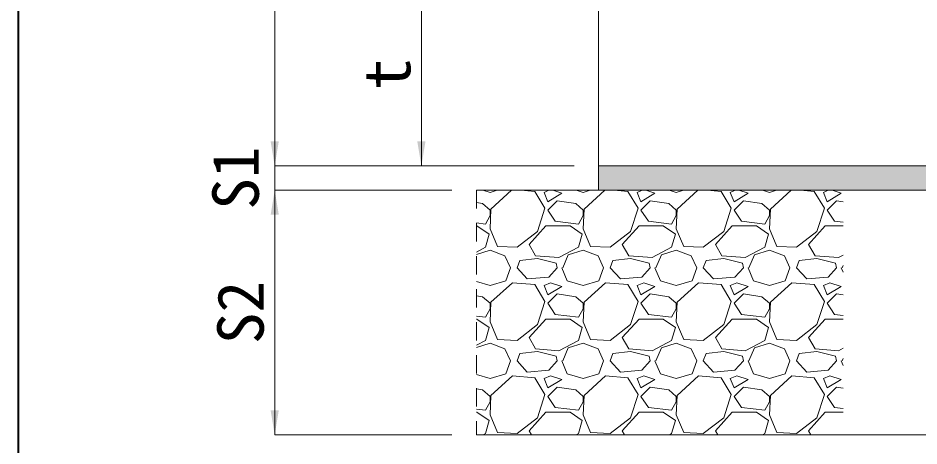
# Model space of a CAD drawing. Units: millimetres at full size; details may follow other scales. Extents: x 77366 to 106166, y -28085 to 6898.
# Drawn here: x 84466 to 85203, y -11146 to -10796 of the extents above; entities that cross this region are included whole.
import ezdxf
from ezdxf.enums import TextEntityAlignment as Align

# ---------------------------------------------------------------- set-up
doc = ezdxf.new("R2010")
doc.units = ezdxf.units.MM
doc.header["$LTSCALE"] = 50
doc.linetypes.add('USER1', pattern=[0.54, 0.3, -0.24])
doc.linetypes.add('USER2', pattern=[1.2, 0.8, -0.4])
doc.layers.add('モルタル', color=7, linetype='Continuous')
for name, color, linetype, lineweight in [('受枠', 3, 'USER2', 9), ('図枠', 7, 'Continuous', 5), ('基礎', 7, 'Continuous', 5), ('寸法線', 7, 'Continuous', 13), ('本体', 2, 'Continuous', 20)]:
    doc.layers.add(name, color=color, linetype=linetype, lineweight=lineweight)
doc.styles.add('ＭＳ ゴシック', font='')
doc.styles.get('ＭＳ ゴシック').set_extended_font_data('MS Gothic')

# ---------------------------------------------------------------- blocks, each defined once
blk = doc.blocks.new('filled_arrow')
at = {"color": 0, "linetype": 'Continuous', "lineweight": -2}
blk.add_solid([(7.5, 1.25), (0, 0), (7.5, -1.25)], dxfattribs=at)

msp = doc.modelspace()

# ---------------------------------------------------------------- hatches: boundary and pattern name
at = {"layer": 'モルタル'}
msp.add_hatch(color=256, dxfattribs=at).paths.add_polyline_path([(86040.8, -10936.94), (86040.8, -10916.94), (84940.8, -10916.94), (84940.8, -10936.94)])

# ---------------------------------------------------------------- linework, layer by layer
at = {"layer": '受枠', "linetype": 'USER1'}
msp.add_line((84840.8, -10936.94), (84840.8, -11136.94), dxfattribs=at)
at = {"layer": '図枠', "lineweight": 40}
msp.add_line((84465.8, -8465.36), (84465.8, -14005.36), dxfattribs=at)
at = {"layer": '基礎', "color": 3, "lineweight": 20}
for p, q in [((84840.8, -10936.94), (86140.8, -10936.94)), ((84840.8, -11136.94), (86140.8, -11136.94))]:
    msp.add_line(p, q, dxfattribs=at)
at = {"layer": '基礎'}
for p, q in [((84846.17, -10936.94), (84851.95, -10938.64)), ((84851.95, -10938.64), (84857.73, -10936.94)), ((84869.6, -10936.94), (84852.71, -10952.35)), ((84888.53, -10937.88), (84877.27, -10936.94)), ((84896.91, -10951.59), (84888.53, -10937.88)), ((84900.11, -10936.94), (84896.15, -10938.64)), ((84910.62, -10939.4), (84903.24, -10936.94)), ((84922.37, -10936.94), (84928.15, -10938.64)), ((84928.15, -10938.64), (84933.93, -10936.94)), ((84945.8, -10936.94), (84928.91, -10952.35)), ((84964.73, -10937.88), (84953.47, -10936.94)), ((84973.11, -10951.59), (84964.73, -10937.88)), ((84976.31, -10936.94), (84972.35, -10938.64)), ((84986.82, -10939.4), (84979.44, -10936.94)), ((84998.57, -10936.94), (85004.35, -10938.64)), ((85004.35, -10938.64), (85010.13, -10936.94)), ((85022, -10936.94), (85005.11, -10952.35)), ((85040.93, -10937.88), (85029.67, -10936.94)), ((85049.31, -10951.59), (85040.93, -10937.88)), ((85052.51, -10936.94), (85048.55, -10938.64)), ((85063.02, -10939.4), (85055.64, -10936.94)), ((85074.77, -10936.94), (85080.55, -10938.64)), ((85080.55, -10938.64), (85086.33, -10936.94)), ((85098.2, -10936.94), (85081.31, -10952.35)), ((85117.13, -10937.88), (85105.87, -10936.94)), ((85125.51, -10951.59), (85117.13, -10937.88)), ((85128.71, -10936.94), (85124.75, -10938.64)), ((85139.22, -10939.4), (85131.84, -10936.94)), ((84896.15, -10938.64), (84899.19, -10946.26)), ((84899.19, -10946.26), (84910.62, -10939.4)), ((84906.81, -10945.5), (84899.19, -10953.12)), ((84922.05, -10947.78), (84906.81, -10945.5)), ((84972.35, -10938.64), (84975.39, -10946.26)), ((84975.39, -10946.26), (84986.82, -10939.4)), ((84983.01, -10945.5), (84975.39, -10953.12)), ((84998.25, -10947.78), (84983.01, -10945.5)), ((85048.55, -10938.64), (85051.59, -10946.26)), ((85051.59, -10946.26), (85063.02, -10939.4)), ((85059.21, -10945.5), (85051.59, -10953.12)), ((85074.45, -10947.78), (85059.21, -10945.5)), ((85124.75, -10938.64), (85127.79, -10946.26)), ((85127.79, -10946.26), (85139.22, -10939.4)), ((85135.41, -10945.5), (85127.79, -10953.12)), ((85140.8, -10946.3), (85135.41, -10945.5)), ((84845.85, -10947.78), (84840.8, -10947.02)), ((84851.95, -10953.12), (84845.85, -10947.78)), ((84852.71, -10952.35), (84851.95, -10968.36)), ((84851.95, -10957.69), (84851.95, -10953.12)), ((84890.81, -10970.64), (84896.91, -10951.59)), ((84899.19, -10953.12), (84905.29, -10962.26)), ((84928.15, -10953.12), (84922.05, -10947.78)), ((84928.91, -10952.35), (84928.15, -10968.36)), ((84928.15, -10957.69), (84928.15, -10953.12)), ((84967.01, -10970.64), (84973.11, -10951.59)), ((84975.39, -10953.12), (84981.49, -10962.26)), ((85004.35, -10953.12), (84998.25, -10947.78)), ((85005.11, -10952.35), (85004.35, -10968.36)), ((85004.35, -10957.69), (85004.35, -10953.12)), ((85043.21, -10970.64), (85049.31, -10951.59)), ((85051.59, -10953.12), (85057.69, -10962.26)), ((85080.55, -10953.12), (85074.45, -10947.78)), ((85081.31, -10952.35), (85080.55, -10968.36)), ((85080.55, -10957.69), (85080.55, -10953.12)), ((85119.41, -10970.64), (85125.51, -10951.59)), ((85127.79, -10953.12), (85133.89, -10962.26)), ((84848.14, -10964.55), (84851.95, -10957.69)), ((84924.34, -10964.55), (84928.15, -10957.69)), ((85000.54, -10964.55), (85004.35, -10957.69)), ((85076.74, -10964.55), (85080.55, -10957.69)), ((84840.8, -10963.66), (84848.14, -10964.55)), ((84840.8, -10966.07), (84841.28, -10966.07)), ((84841.28, -10966.07), (84851.19, -10972.93)), ((84883.95, -10981.31), (84897.67, -10966.07)), ((84897.67, -10966.07), (84917.48, -10966.07)), ((84905.29, -10962.26), (84924.34, -10964.55)), ((84917.48, -10966.07), (84927.39, -10972.93)), ((84960.15, -10981.31), (84973.87, -10966.07)), ((84973.87, -10966.07), (84993.68, -10966.07)), ((84981.49, -10962.26), (85000.54, -10964.55)), ((84993.68, -10966.07), (85003.59, -10972.93)), ((85036.35, -10981.31), (85050.07, -10966.07)), ((85050.07, -10966.07), (85069.88, -10966.07)), ((85057.69, -10962.26), (85076.74, -10964.55)), ((85069.88, -10966.07), (85079.79, -10972.93)), ((85112.55, -10981.31), (85126.27, -10966.07)), ((85126.27, -10966.07), (85140.8, -10966.07)), ((85133.89, -10962.26), (85140.8, -10963.09)), ((84851.19, -10972.93), (84848.14, -10983.6)), ((84851.95, -10968.36), (84858.05, -10982.83)), ((84874.05, -10983.6), (84890.81, -10970.64)), ((84927.39, -10972.93), (84924.34, -10983.6)), ((84928.15, -10968.36), (84934.25, -10982.83)), ((84950.25, -10983.6), (84967.01, -10970.64)), ((85003.59, -10972.93), (85000.54, -10983.6)), ((85004.35, -10968.36), (85010.45, -10982.83)), ((85026.45, -10983.6), (85043.21, -10970.64)), ((85079.79, -10972.93), (85076.74, -10983.6)), ((85080.55, -10968.36), (85086.65, -10982.83)), ((85102.65, -10983.6), (85119.41, -10970.64)), ((84889.29, -10990.45), (84883.95, -10981.31)), ((84965.49, -10990.45), (84960.15, -10981.31)), ((85041.69, -10990.45), (85036.35, -10981.31)), ((85117.89, -10990.45), (85112.55, -10981.31)), ((84848.14, -10983.6), (84840.8, -10987.44)), ((84840.8, -10989.37), (84851.95, -10985.88)), ((84851.95, -10985.88), (84864.14, -10990.45)), ((84858.05, -10982.83), (84874.05, -10983.6)), ((84924.34, -10983.6), (84908.34, -10991.98)), ((84911.39, -11000.36), (84915.96, -10989.69)), ((84915.96, -10989.69), (84928.15, -10985.88)), ((84928.15, -10985.88), (84940.34, -10990.45)), ((84934.25, -10982.83), (84950.25, -10983.6)), ((85000.54, -10983.6), (84984.54, -10991.98)), ((84987.59, -11000.36), (84992.16, -10989.69)), ((84992.16, -10989.69), (85004.35, -10985.88)), ((85004.35, -10985.88), (85016.54, -10990.45)), ((85010.45, -10982.83), (85026.45, -10983.6)), ((85076.74, -10983.6), (85060.74, -10991.98)), ((85063.79, -11000.36), (85068.36, -10989.69)), ((85068.36, -10989.69), (85080.55, -10985.88)), ((85080.55, -10985.88), (85092.74, -10990.45)), ((85086.65, -10982.83), (85102.65, -10983.6)), ((85140.8, -10989.96), (85136.94, -10991.98)), ((84864.14, -10990.45), (84868.71, -11000.36)), ((84874.05, -11000.36), (84876.33, -10994.26)), ((84890.81, -10992.74), (84876.33, -10994.26)), ((84908.34, -10991.98), (84889.29, -10990.45)), ((84906.05, -10996.55), (84890.81, -10992.74)), ((84906.81, -11000.36), (84906.05, -10996.55)), ((84940.34, -10990.45), (84944.91, -11000.36)), ((84950.25, -11000.36), (84952.53, -10994.26)), ((84967.01, -10992.74), (84952.53, -10994.26)), ((84984.54, -10991.98), (84965.49, -10990.45)), ((84982.25, -10996.55), (84967.01, -10992.74)), ((84983.01, -11000.36), (84982.25, -10996.55)), ((85016.54, -10990.45), (85021.11, -11000.36)), ((85026.45, -11000.36), (85028.73, -10994.26)), ((85043.21, -10992.74), (85028.73, -10994.26)), ((85060.74, -10991.98), (85041.69, -10990.45)), ((85058.45, -10996.55), (85043.21, -10992.74)), ((85059.21, -11000.36), (85058.45, -10996.55)), ((85092.74, -10990.45), (85097.31, -11000.36)), ((85102.65, -11000.36), (85104.93, -10994.26)), ((85119.41, -10992.74), (85104.93, -10994.26)), ((85136.94, -10991.98), (85117.89, -10990.45)), ((85134.65, -10996.55), (85119.41, -10992.74)), ((85135.41, -11000.36), (85134.65, -10996.55)), ((84864.9, -11011.03), (84868.71, -11000.36)), ((84882.43, -11009.5), (84874.05, -11000.36)), ((84906.81, -11000.36), (84899.96, -11007.98)), ((84910.62, -11000.36), (84915.2, -11011.03)), ((84941.1, -11011.03), (84944.91, -11000.36)), ((84958.63, -11009.5), (84950.25, -11000.36)), ((84983.01, -11000.36), (84976.16, -11007.98)), ((84986.82, -11000.36), (84991.4, -11011.03)), ((85017.3, -11011.03), (85021.11, -11000.36)), ((85034.83, -11009.5), (85026.45, -11000.36)), ((85059.21, -11000.36), (85052.36, -11007.98)), ((85063.02, -11000.36), (85067.6, -11011.03)), ((85093.5, -11011.03), (85097.31, -11000.36)), ((85111.03, -11009.5), (85102.65, -11000.36)), ((85135.41, -11000.36), (85128.56, -11007.98)), ((85139.22, -11000.36), (85140.8, -11004.03)), ((85139.99, -11000.36), (85140.8, -10998.47)), ((84840.8, -11011.56), (84851.95, -11014.84)), ((84851.95, -11014.84), (84864.9, -11011.03)), ((84899.96, -11007.98), (84882.43, -11009.5)), ((84915.2, -11011.03), (84928.15, -11014.84)), ((84928.15, -11014.84), (84941.1, -11011.03)), ((84976.16, -11007.98), (84958.63, -11009.5)), ((84991.4, -11011.03), (85004.35, -11014.84)), ((85004.35, -11014.84), (85017.3, -11011.03)), ((85052.36, -11007.98), (85034.83, -11009.5)), ((85067.6, -11011.03), (85080.55, -11014.84)), ((85080.55, -11014.84), (85093.5, -11011.03)), ((85128.56, -11007.98), (85111.03, -11009.5)), ((84870.24, -11012.55), (84852.71, -11028.55)), ((84888.53, -11014.08), (84870.24, -11012.55)), ((84896.91, -11027.79), (84888.53, -11014.08)), ((84901.48, -11012.55), (84896.15, -11014.84)), ((84896.15, -11014.84), (84899.19, -11022.46)), ((84899.19, -11022.46), (84910.62, -11015.6)), ((84910.62, -11015.6), (84901.48, -11012.55)), ((84946.44, -11012.55), (84928.91, -11028.55)), ((84964.73, -11014.08), (84946.44, -11012.55)), ((84973.11, -11027.79), (84964.73, -11014.08)), ((84977.68, -11012.55), (84972.35, -11014.84)), ((84972.35, -11014.84), (84975.39, -11022.46)), ((84975.39, -11022.46), (84986.82, -11015.6)), ((84986.82, -11015.6), (84977.68, -11012.55)), ((85022.64, -11012.55), (85005.11, -11028.55)), ((85040.93, -11014.08), (85022.64, -11012.55)), ((85049.31, -11027.79), (85040.93, -11014.08)), ((85053.88, -11012.55), (85048.55, -11014.84)), ((85048.55, -11014.84), (85051.59, -11022.46)), ((85051.59, -11022.46), (85063.02, -11015.6)), ((85063.02, -11015.6), (85053.88, -11012.55)), ((85098.84, -11012.55), (85081.31, -11028.55)), ((85117.13, -11014.08), (85098.84, -11012.55)), ((85125.51, -11027.79), (85117.13, -11014.08)), ((85130.08, -11012.55), (85124.75, -11014.84)), ((85124.75, -11014.84), (85127.79, -11022.46)), ((85127.79, -11022.46), (85139.22, -11015.6)), ((85139.22, -11015.6), (85130.08, -11012.55)), ((84845.85, -11023.98), (84840.8, -11023.22)), ((84851.95, -11029.32), (84845.85, -11023.98)), ((84906.81, -11021.7), (84899.19, -11029.32)), ((84922.05, -11023.98), (84906.81, -11021.7)), ((84928.15, -11029.32), (84922.05, -11023.98)), ((84983.01, -11021.7), (84975.39, -11029.32)), ((84998.25, -11023.98), (84983.01, -11021.7)), ((85004.35, -11029.32), (84998.25, -11023.98)), ((85059.21, -11021.7), (85051.59, -11029.32)), ((85074.45, -11023.98), (85059.21, -11021.7)), ((85080.55, -11029.32), (85074.45, -11023.98)), ((85135.41, -11021.7), (85127.79, -11029.32)), ((85140.8, -11022.5), (85135.41, -11021.7)), ((84848.14, -11040.75), (84851.95, -11033.89)), ((84852.71, -11028.55), (84851.95, -11044.56)), ((84851.95, -11033.89), (84851.95, -11029.32)), ((84890.81, -11046.84), (84896.91, -11027.79)), ((84899.19, -11029.32), (84905.29, -11038.46)), ((84924.34, -11040.75), (84928.15, -11033.89)), ((84928.91, -11028.55), (84928.15, -11044.56)), ((84928.15, -11033.89), (84928.15, -11029.32)), ((84967.01, -11046.84), (84973.11, -11027.79)), ((84975.39, -11029.32), (84981.49, -11038.46)), ((85000.54, -11040.75), (85004.35, -11033.89)), ((85005.11, -11028.55), (85004.35, -11044.56)), ((85004.35, -11033.89), (85004.35, -11029.32)), ((85043.21, -11046.84), (85049.31, -11027.79)), ((85051.59, -11029.32), (85057.69, -11038.46)), ((85076.74, -11040.75), (85080.55, -11033.89)), ((85081.31, -11028.55), (85080.55, -11044.56)), ((85080.55, -11033.89), (85080.55, -11029.32)), ((85119.41, -11046.84), (85125.51, -11027.79)), ((85127.79, -11029.32), (85133.89, -11038.46)), ((84840.8, -11039.86), (84848.14, -11040.75)), ((84905.29, -11038.46), (84924.34, -11040.75)), ((84981.49, -11038.46), (85000.54, -11040.75)), ((85057.69, -11038.46), (85076.74, -11040.75)), ((85133.89, -11038.46), (85140.8, -11039.29)), ((84840.8, -11042.27), (84841.28, -11042.27)), ((84841.28, -11042.27), (84851.19, -11049.13)), ((84851.95, -11044.56), (84858.05, -11059.03)), ((84874.05, -11059.8), (84890.81, -11046.84)), ((84883.95, -11057.51), (84897.67, -11042.27)), ((84897.67, -11042.27), (84917.48, -11042.27)), ((84917.48, -11042.27), (84927.39, -11049.13)), ((84928.15, -11044.56), (84934.25, -11059.03)), ((84950.25, -11059.8), (84967.01, -11046.84)), ((84960.15, -11057.51), (84973.87, -11042.27)), ((84973.87, -11042.27), (84993.68, -11042.27)), ((84993.68, -11042.27), (85003.59, -11049.13)), ((85004.35, -11044.56), (85010.45, -11059.03)), ((85026.45, -11059.8), (85043.21, -11046.84)), ((85036.35, -11057.51), (85050.07, -11042.27)), ((85050.07, -11042.27), (85069.88, -11042.27)), ((85069.88, -11042.27), (85079.79, -11049.13)), ((85080.55, -11044.56), (85086.65, -11059.03)), ((85102.65, -11059.8), (85119.41, -11046.84)), ((85112.55, -11057.51), (85126.27, -11042.27)), ((85126.27, -11042.27), (85140.8, -11042.27)), ((84851.19, -11049.13), (84848.14, -11059.8)), ((84927.39, -11049.13), (84924.34, -11059.8)), ((85003.59, -11049.13), (85000.54, -11059.8)), ((85079.79, -11049.13), (85076.74, -11059.8)), ((84848.14, -11059.8), (84840.8, -11063.64)), ((84840.8, -11065.57), (84851.95, -11062.08)), ((84851.95, -11062.08), (84864.14, -11066.65)), ((84858.05, -11059.03), (84874.05, -11059.8)), ((84889.29, -11066.65), (84883.95, -11057.51)), ((84924.34, -11059.8), (84908.34, -11068.18)), ((84915.96, -11065.89), (84928.15, -11062.08)), ((84928.15, -11062.08), (84940.34, -11066.65)), ((84934.25, -11059.03), (84950.25, -11059.8)), ((84965.49, -11066.65), (84960.15, -11057.51)), ((85000.54, -11059.8), (84984.54, -11068.18)), ((84992.16, -11065.89), (85004.35, -11062.08)), ((85004.35, -11062.08), (85016.54, -11066.65)), ((85010.45, -11059.03), (85026.45, -11059.8)), ((85041.69, -11066.65), (85036.35, -11057.51)), ((85076.74, -11059.8), (85060.74, -11068.18)), ((85068.36, -11065.89), (85080.55, -11062.08)), ((85080.55, -11062.08), (85092.74, -11066.65)), ((85086.65, -11059.03), (85102.65, -11059.8)), ((85117.89, -11066.65), (85112.55, -11057.51)), ((84864.14, -11066.65), (84868.71, -11076.56)), ((84874.05, -11076.56), (84876.33, -11070.46)), ((84890.81, -11068.94), (84876.33, -11070.46)), ((84908.34, -11068.18), (84889.29, -11066.65)), ((84906.05, -11072.75), (84890.81, -11068.94)), ((84911.39, -11076.56), (84915.96, -11065.89)), ((84940.34, -11066.65), (84944.91, -11076.56)), ((84950.25, -11076.56), (84952.53, -11070.46)), ((84967.01, -11068.94), (84952.53, -11070.46)), ((84984.54, -11068.18), (84965.49, -11066.65)), ((84982.25, -11072.75), (84967.01, -11068.94)), ((84987.59, -11076.56), (84992.16, -11065.89)), ((85016.54, -11066.65), (85021.11, -11076.56)), ((85026.45, -11076.56), (85028.73, -11070.46)), ((85043.21, -11068.94), (85028.73, -11070.46)), ((85060.74, -11068.18), (85041.69, -11066.65)), ((85058.45, -11072.75), (85043.21, -11068.94)), ((85063.79, -11076.56), (85068.36, -11065.89)), ((85092.74, -11066.65), (85097.31, -11076.56)), ((85102.65, -11076.56), (85104.93, -11070.46)), ((85119.41, -11068.94), (85104.93, -11070.46)), ((85136.94, -11068.18), (85117.89, -11066.65)), ((85134.65, -11072.75), (85119.41, -11068.94)), ((85140.8, -11066.16), (85136.94, -11068.18)), ((84864.9, -11087.23), (84868.71, -11076.56)), ((84882.43, -11085.7), (84874.05, -11076.56)), ((84906.81, -11076.56), (84899.96, -11084.18)), ((84906.81, -11076.56), (84906.05, -11072.75)), ((84910.62, -11076.56), (84915.2, -11087.23)), ((84941.1, -11087.23), (84944.91, -11076.56)), ((84958.63, -11085.7), (84950.25, -11076.56)), ((84983.01, -11076.56), (84976.16, -11084.18)), ((84983.01, -11076.56), (84982.25, -11072.75)), ((84986.82, -11076.56), (84991.4, -11087.23)), ((85017.3, -11087.23), (85021.11, -11076.56)), ((85034.83, -11085.7), (85026.45, -11076.56)), ((85059.21, -11076.56), (85052.36, -11084.18)), ((85059.21, -11076.56), (85058.45, -11072.75)), ((85063.02, -11076.56), (85067.6, -11087.23)), ((85093.5, -11087.23), (85097.31, -11076.56)), ((85111.03, -11085.7), (85102.65, -11076.56)), ((85135.41, -11076.56), (85128.56, -11084.18)), ((85135.41, -11076.56), (85134.65, -11072.75)), ((85139.22, -11076.56), (85140.8, -11080.23)), ((85139.99, -11076.56), (85140.8, -11074.67)), ((84899.96, -11084.18), (84882.43, -11085.7)), ((84976.16, -11084.18), (84958.63, -11085.7)), ((85052.36, -11084.18), (85034.83, -11085.7)), ((85128.56, -11084.18), (85111.03, -11085.7)), ((84840.8, -11087.76), (84851.95, -11091.04)), ((84851.95, -11091.04), (84864.9, -11087.23)), ((84870.24, -11088.75), (84852.71, -11104.75)), ((84888.53, -11090.28), (84870.24, -11088.75)), ((84896.91, -11103.99), (84888.53, -11090.28)), ((84901.48, -11088.75), (84896.15, -11091.04)), ((84896.15, -11091.04), (84899.19, -11098.66)), ((84899.19, -11098.66), (84910.62, -11091.8)), ((84910.62, -11091.8), (84901.48, -11088.75)), ((84915.2, -11087.23), (84928.15, -11091.04)), ((84928.15, -11091.04), (84941.1, -11087.23)), ((84946.44, -11088.75), (84928.91, -11104.75)), ((84964.73, -11090.28), (84946.44, -11088.75)), ((84973.11, -11103.99), (84964.73, -11090.28)), ((84977.68, -11088.75), (84972.35, -11091.04)), ((84972.35, -11091.04), (84975.39, -11098.66)), ((84975.39, -11098.66), (84986.82, -11091.8)), ((84986.82, -11091.8), (84977.68, -11088.75)), ((84991.4, -11087.23), (85004.35, -11091.04)), ((85004.35, -11091.04), (85017.3, -11087.23)), ((85022.64, -11088.75), (85005.11, -11104.75)), ((85040.93, -11090.28), (85022.64, -11088.75)), ((85049.31, -11103.99), (85040.93, -11090.28)), ((85053.88, -11088.75), (85048.55, -11091.04)), ((85048.55, -11091.04), (85051.59, -11098.66)), ((85051.59, -11098.66), (85063.02, -11091.8)), ((85063.02, -11091.8), (85053.88, -11088.75)), ((85067.6, -11087.23), (85080.55, -11091.04)), ((85080.55, -11091.04), (85093.5, -11087.23)), ((85098.84, -11088.75), (85081.31, -11104.75)), ((85117.13, -11090.28), (85098.84, -11088.75)), ((85125.51, -11103.99), (85117.13, -11090.28)), ((85130.08, -11088.75), (85124.75, -11091.04)), ((85124.75, -11091.04), (85127.79, -11098.66)), ((85127.79, -11098.66), (85139.22, -11091.8)), ((85139.22, -11091.8), (85130.08, -11088.75)), ((84845.85, -11100.18), (84840.8, -11099.42)), ((84851.95, -11105.52), (84845.85, -11100.18)), ((84906.81, -11097.9), (84899.19, -11105.52)), ((84922.05, -11100.18), (84906.81, -11097.9)), ((84928.15, -11105.52), (84922.05, -11100.18)), ((84983.01, -11097.9), (84975.39, -11105.52)), ((84998.25, -11100.18), (84983.01, -11097.9)), ((85004.35, -11105.52), (84998.25, -11100.18)), ((85059.21, -11097.9), (85051.59, -11105.52)), ((85074.45, -11100.18), (85059.21, -11097.9)), ((85080.55, -11105.52), (85074.45, -11100.18)), ((85135.41, -11097.9), (85127.79, -11105.52)), ((85140.8, -11098.7), (85135.41, -11097.9)), ((84852.71, -11104.75), (84851.95, -11120.76)), ((84851.95, -11110.09), (84851.95, -11105.52)), ((84890.81, -11123.04), (84896.91, -11103.99)), ((84899.19, -11105.52), (84905.29, -11114.66)), ((84928.91, -11104.75), (84928.15, -11120.76)), ((84928.15, -11110.09), (84928.15, -11105.52)), ((84967.01, -11123.04), (84973.11, -11103.99)), ((84975.39, -11105.52), (84981.49, -11114.66)), ((85005.11, -11104.75), (85004.35, -11120.76)), ((85004.35, -11110.09), (85004.35, -11105.52)), ((85043.21, -11123.04), (85049.31, -11103.99)), ((85051.59, -11105.52), (85057.69, -11114.66)), ((85081.31, -11104.75), (85080.55, -11120.76)), ((85080.55, -11110.09), (85080.55, -11105.52)), ((85119.41, -11123.04), (85125.51, -11103.99)), ((85127.79, -11105.52), (85133.89, -11114.66)), ((84848.14, -11116.95), (84851.95, -11110.09)), ((84905.29, -11114.66), (84924.34, -11116.95)), ((84924.34, -11116.95), (84928.15, -11110.09)), ((84981.49, -11114.66), (85000.54, -11116.95)), ((85000.54, -11116.95), (85004.35, -11110.09)), ((85057.69, -11114.66), (85076.74, -11116.95)), ((85076.74, -11116.95), (85080.55, -11110.09)), ((85133.89, -11114.66), (85140.8, -11115.49)), ((84840.8, -11116.06), (84848.14, -11116.95)), ((84840.8, -11118.47), (84841.28, -11118.47)), ((84841.28, -11118.47), (84851.19, -11125.33)), ((84851.95, -11120.76), (84858.05, -11135.23)), ((84883.95, -11133.71), (84897.67, -11118.47)), ((84897.67, -11118.47), (84917.48, -11118.47)), ((84917.48, -11118.47), (84927.39, -11125.33)), ((84928.15, -11120.76), (84934.25, -11135.23)), ((84960.15, -11133.71), (84973.87, -11118.47)), ((84973.87, -11118.47), (84993.68, -11118.47)), ((84993.68, -11118.47), (85003.59, -11125.33)), ((85004.35, -11120.76), (85010.45, -11135.23)), ((85036.35, -11133.71), (85050.07, -11118.47)), ((85050.07, -11118.47), (85069.88, -11118.47)), ((85069.88, -11118.47), (85079.79, -11125.33)), ((85080.55, -11120.76), (85086.65, -11135.23)), ((85112.55, -11133.71), (85126.27, -11118.47)), ((85126.27, -11118.47), (85140.8, -11118.47)), ((84851.19, -11125.33), (84848.14, -11136)), ((84874.05, -11136), (84890.81, -11123.04)), ((84927.39, -11125.33), (84924.34, -11136)), ((84950.25, -11136), (84967.01, -11123.04)), ((85003.59, -11125.33), (85000.54, -11136)), ((85026.45, -11136), (85043.21, -11123.04)), ((85079.79, -11125.33), (85076.74, -11136)), ((85102.65, -11136), (85119.41, -11123.04)), ((84848.14, -11136), (84846.34, -11136.94)), ((84858.05, -11135.23), (84874.05, -11136)), ((84885.84, -11136.94), (84883.95, -11133.71)), ((84924.34, -11136), (84922.54, -11136.94)), ((84934.25, -11135.23), (84950.25, -11136)), ((84962.04, -11136.94), (84960.15, -11133.71)), ((85000.54, -11136), (84998.74, -11136.94)), ((85010.45, -11135.23), (85026.45, -11136)), ((85038.24, -11136.94), (85036.35, -11133.71)), ((85076.74, -11136), (85074.94, -11136.94)), ((85086.65, -11135.23), (85102.65, -11136)), ((85114.44, -11136.94), (85112.55, -11133.71))]:
    msp.add_line(p, q, dxfattribs=at)
at = {"layer": '寸法線'}
for p, q in [((84675.8, -10916.94), (84675.8, -9666.94)), ((84795.8, -10766.94), (84795.8, -10916.94)), ((84675.8, -10876.94), (84675.8, -10976.94)), ((84920.8, -10916.94), (84675.8, -10916.94)), ((84920.8, -10916.94), (84675.8, -10916.94)), ((84920.8, -10916.94), (84795.8, -10916.94)), ((84820.8, -10936.94), (84675.8, -10936.94)), ((84675.8, -10936.94), (84675.8, -11136.94)), ((84820.8, -10936.94), (84675.8, -10936.94)), ((84820.8, -11136.94), (84675.8, -11136.94))]:
    msp.add_line(p, q, dxfattribs=at)
at = {"layer": '本体'}
for p, q in [((84940.8, -9672.94), (84940.8, -10916.94)), ((84940.8, -10916.94), (86040.8, -10916.94)), ((84940.8, -10916.94), (84940.8, -10936.94)), ((84990.8, -10936.94), (85990.8, -10936.94))]:
    msp.add_line(p, q, dxfattribs=at)

# ---------------------------------------------------------------- block references
at = {"layer": '寸法線', "xscale": 2.67, "yscale": 2.67}
for p, rotation in [((84675.8, -10916.94), 90), ((84675.8, -10916.94), 90), ((84795.8, -10916.94), 90), ((84675.8, -10936.94), 270), ((84675.8, -10936.94), 270), ((84675.8, -11136.94), 90)]:
    msp.add_blockref('filled_arrow', p, dxfattribs=dict(at, rotation=rotation))

# ---------------------------------------------------------------- texts
at = {"layer": '寸法線', "style": 'ＭＳ ゴシック'}
for s, p in [('t', (84767.8, -10841.94)), ('S1', (84643.8, -10926.94)), ('S2', (84647.8, -11036.94))]:
    msp.add_text(s, height=37.98, rotation=90, dxfattribs=at).set_placement(p, align=Align.MIDDLE_CENTER)

doc.saveas('drawing.dxf')
